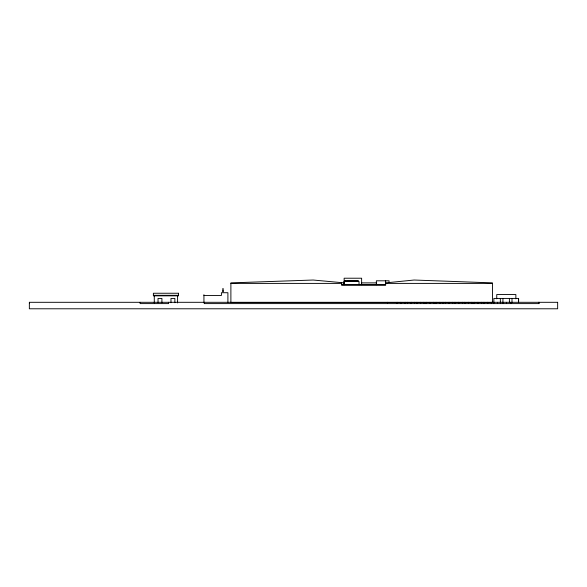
<?xml version="1.0" encoding="UTF-8"?>
<svg xmlns="http://www.w3.org/2000/svg" width="587" height="587" viewBox="0 0 587 587"><rect width="100%" height="100%" fill="white"/><g stroke="black" fill="none" stroke-linecap="round" stroke-linejoin="round"><path stroke-width="0.88" d="M385.652 282.883L414.106 280.028L492.442 282.883L492.442 302.569L230.889 302.569L230.889 282.883L313.165 280.028L344.312 282.883M344.422 280.938L345.714 280.938M345.846 280.938L347.137 280.938M347.269 280.938L348.561 280.938M348.693 280.938L349.991 280.938M350.123 280.938L351.415 280.938M351.547 280.938L352.838 280.938M352.97 280.938L354.262 280.938M354.394 280.938L355.685 280.938M355.817 280.938L357.109 280.938M357.241 280.938L358.54 280.938M344.547 281.07L345.552 280.938M345.978 281.07L347.005 281.07M348.825 281.07L349.771 280.938M351.672 281.07L352.706 281.07M354.13 281.07L353.147 280.938M354.526 281.07L355.553 281.07M355.949 281.07L356.955 280.938M357.373 281.07L358.408 281.07M361.387 282.883L376.663 282.883M230.889 283.396L341.619 283.396M385.652 283.396L492.442 283.396M341.619 284.695L385.652 284.695M222.458 288.841L223.493 288.841M153.376 295.312L178.499 295.312M203.938 295.444L221.424 295.444L221.424 292.722L227.903 292.722L227.903 302.305M204.1 303.604L539.167 303.604L539.086 302.305M204.445 302.305L204.452 303.604M538.675 302.305L538.675 303.604M518.615 302.305L518.615 298.423L493.865 298.423L493.865 302.305M518.475 298.423L518.475 302.305M515.863 298.856L515.863 294.535L496.749 294.535L496.749 298.856M511.996 298.423L511.996 302.305M510.844 302.305L510.844 303.604M509.406 298.423L509.406 302.305M506.544 302.305L506.544 303.604M502.934 298.423L502.934 302.305M502.817 302.305L502.817 303.604M500.462 302.305L500.462 303.604M500.344 298.423L500.344 302.305M497.446 302.305L497.446 303.604M493.718 302.305L493.718 303.604M491.37 302.305L491.37 303.604M487.68 302.305L487.68 303.604M483.952 302.305L483.952 303.604M481.604 302.305L481.604 303.604M477.921 302.305L477.921 303.604M474.193 302.305L474.193 303.604M471.845 302.305L471.845 303.604M468.521 302.305L468.521 303.604M464.801 302.305L464.801 303.604M462.446 302.305L462.446 303.604M458.704 302.305L458.704 303.604M454.976 302.305L454.976 303.604M452.621 302.305L452.621 303.604M449.128 302.305L449.128 303.604M445.401 302.305L445.401 303.604M443.053 302.305L443.053 303.604M439.839 302.305L439.839 303.604M436.112 302.305L436.112 303.604M433.756 302.305L433.756 303.604M429.911 302.305L429.911 303.604M426.191 302.305L426.191 303.604M423.836 302.305L423.836 303.604M420.622 302.305L420.622 303.604M416.895 302.305L416.895 303.604M414.547 302.305L414.547 303.604M411.245 302.305L411.245 303.604M407.517 302.305L407.517 303.604M405.162 302.305L405.162 303.604M400.833 302.305L400.833 303.604M397.106 302.305L397.106 303.604M389.049 282.538L389.049 280.806L376.362 280.806L376.362 284.695M387.479 302.305L387.479 303.604M385.652 280.806L385.652 285.209L341.619 285.209L341.619 282.883M361.629 284.695L361.629 278.216L344.143 278.216L344.143 284.695M359.024 284.695L359.024 281.459L343.938 281.459L343.938 284.695M351.195 280.938L350.3 280.938M348.407 280.938L347.453 280.938M223.493 289.809L223.493 291.754M222.458 289.809L222.458 291.754M203.938 294.667L203.938 302.305M177.59 295.833L177.59 302.965M174.867 302.738L174.867 298.423L170.978 298.423L170.978 302.738M168.601 302.305L168.601 303.604L140.11 303.604L140.11 302.305M161.917 302.738L161.917 298.423L158.028 298.423L158.028 302.738M154.278 295.833L154.278 302.965M29.555 302.305L29.555 303.604M178.499 293.243L153.376 293.243L153.376 295.833L178.499 295.833L178.499 293.243M557.65 302.305L29.35 302.305L29.35 308.784L557.65 308.784L557.65 302.305"/></g></svg>
